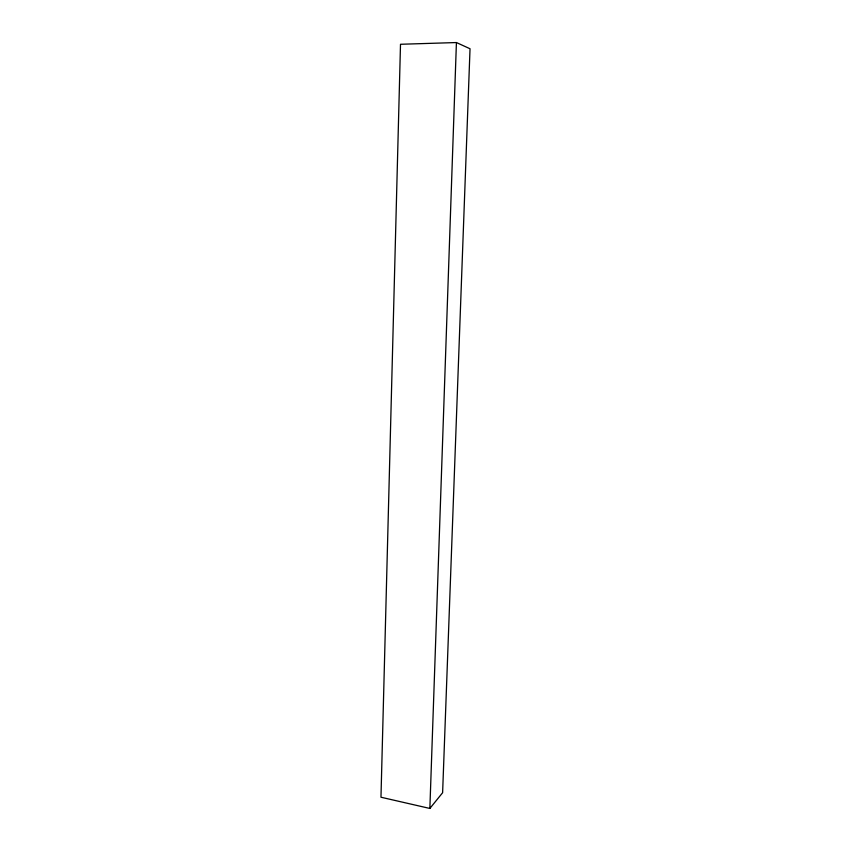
<?xml version="1.0" encoding="UTF-8"?>
<svg xmlns="http://www.w3.org/2000/svg" width="851" height="851" viewBox="0 0 851 851"><rect width="100%" height="100%" fill="white"/><g stroke="black" fill="none" stroke-linecap="round" stroke-linejoin="round"><path stroke-width="1.28" d="M429.861 808.45L456.423 42.55L400.502 44.273L380.971 797.227L429.861 808.45L442.616 792.717L470.029 48.752L456.423 42.55"/></g></svg>
